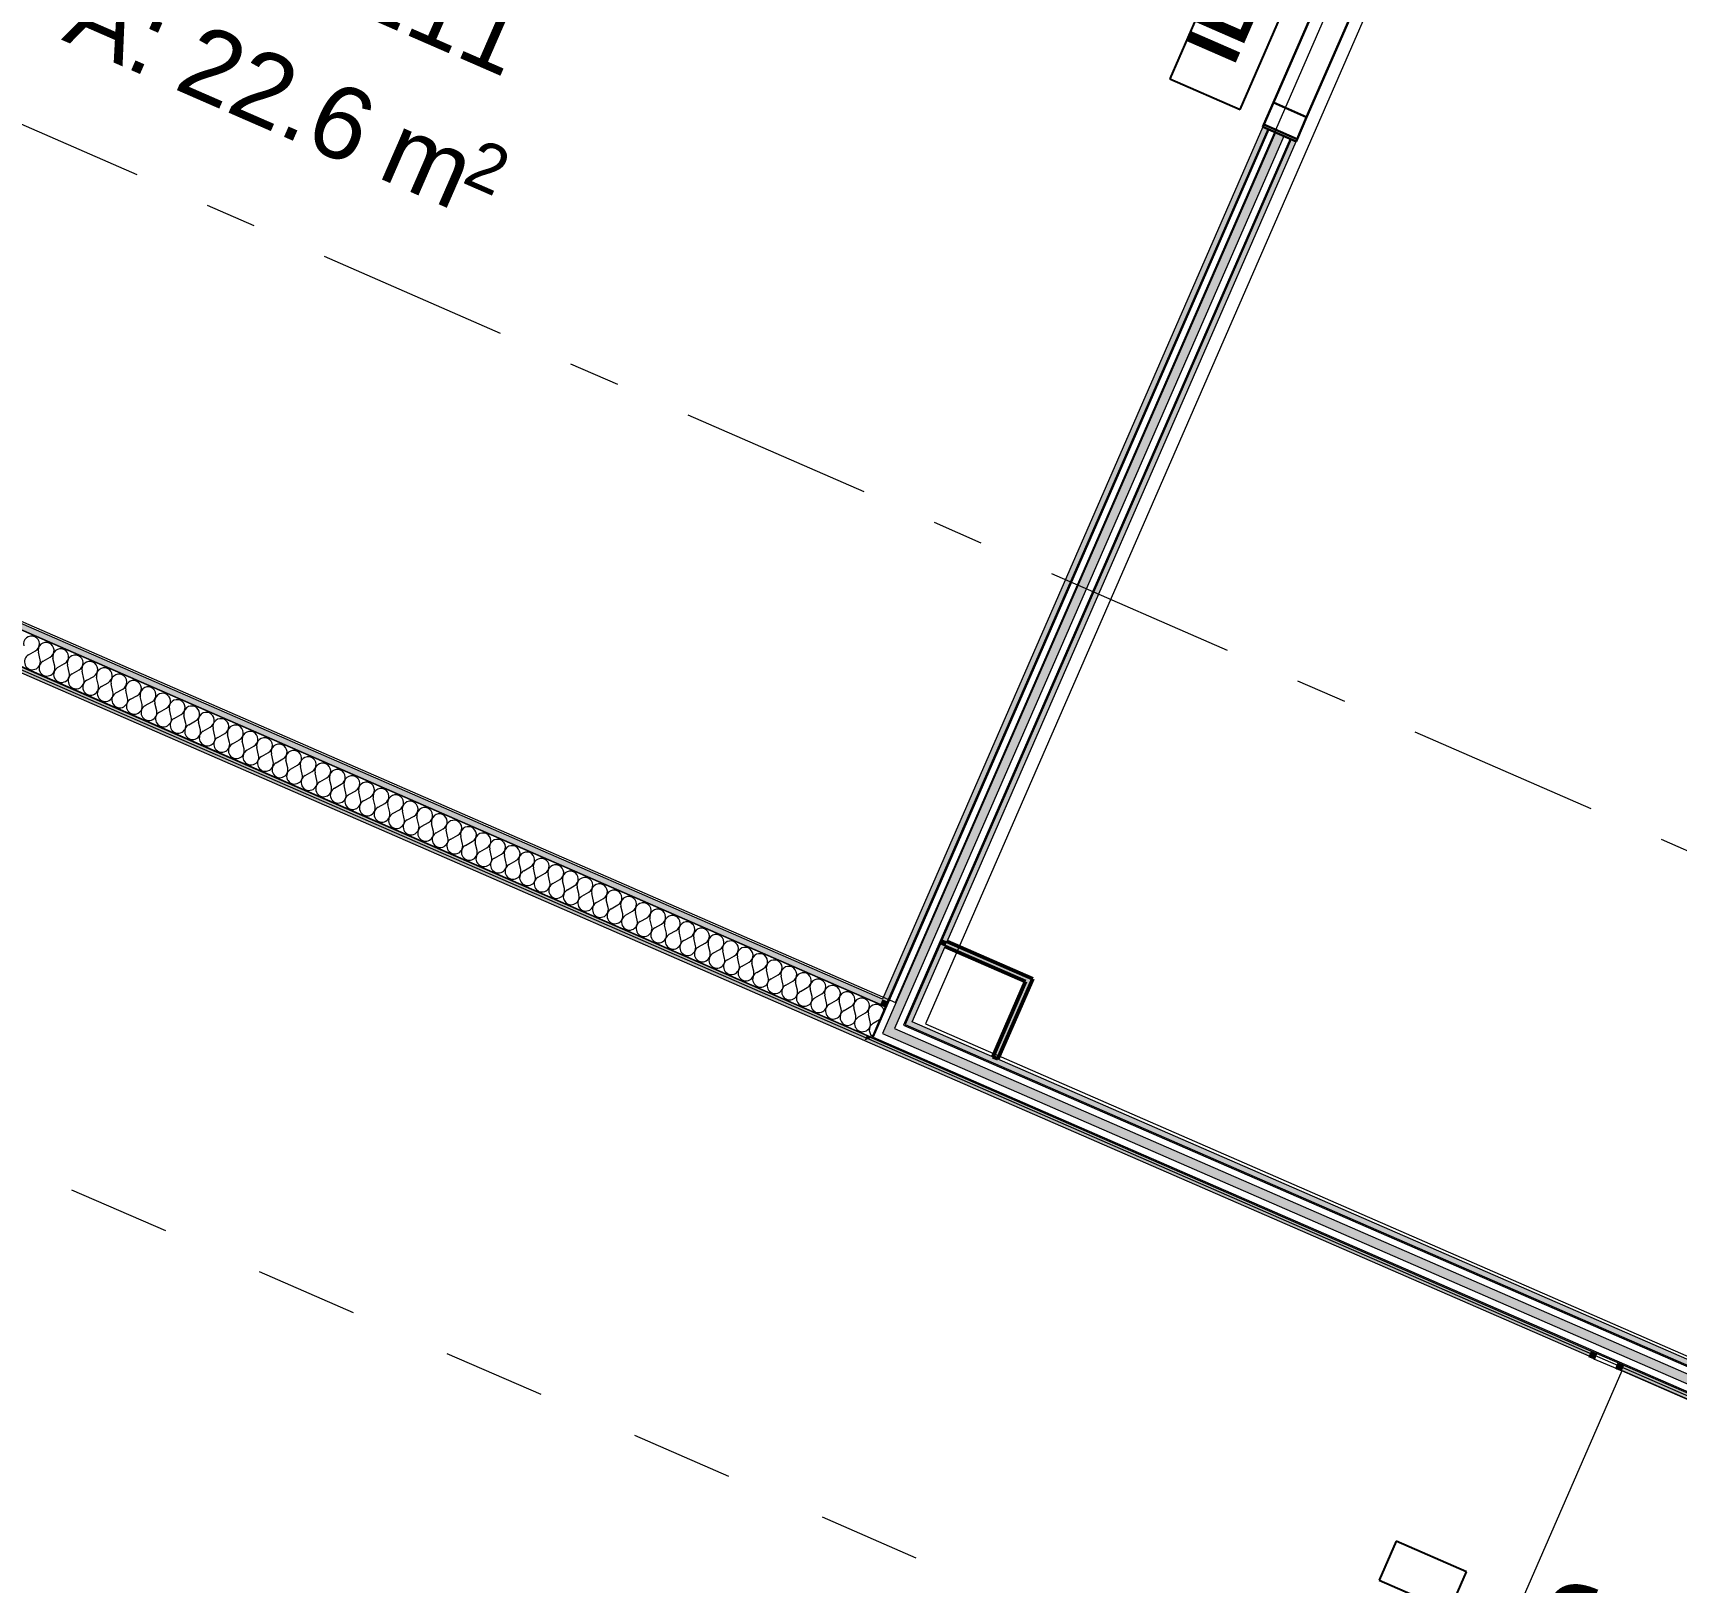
# Model space of a CAD drawing. Header units: millimetres. Extents: x -37281 to 954596, y -59787 to 956680.
# Drawn here: x 857152 to 861683, y -14938 to -10666 of the extents above; entities that cross this region are included whole.
import ezdxf
from ezdxf.enums import TextEntityAlignment as Align

# ---------------------------------------------------------------- set-up
doc = ezdxf.new("R2010")
doc.units = ezdxf.units.MM
doc.header["$MEASUREMENT"] = 0
doc.linetypes.add('Dashed', pattern=[564.444447, 282.222223, -282.222223])
doc.linetypes.add('Double Dashed', pattern=[1093.611073, 529.166651, -211.666656, 141.111112, -211.666656])
for name, color, linetype in [('A-25-M_Wall_Int', 7, 'Continuous'), ('A-95-MC_Marker_Section_P2.Marker', 7, 'Continuous'), ('New_A-05-M_Gross_Int_Circulation', 7, 'Continuous'), ('New_A-15-MG_Structural_Grid_Phase_2', 7, 'Continuous'), ('New_A-25-M_Wall_Int', 7, 'Continuous'), ('New_A-35-M_FFE-Zone', 7, 'Continuous'), ('New_ArchiCAD Door Markers', 7, 'Continuous'), ('New_ArchiCAD Doors', 7, 'Continuous')]:
    doc.layers.add(name, color=color, linetype=linetype)
for name, color, linetype, lineweight, true_color in [('A-25-M_Wall_Int_Pen_No__107', 7, 'Continuous', 15, 0xa6a6a6), ('A-25-M_Wall_Int_Pen_No__27', 7, 'Continuous', 50, 0x2a2a2a), ('New_A-05-M_Gross_Int_Circulation_Pen_No__74', 7, 'Continuous', 20, 0x606060), ('New_A-15-MG_Structural_Grid_Phase_2_Pen_No__222', 7, 'Continuous', 13, 0x65af33), ('New_A-25-M_Wall_Int_Pen_No__107', 7, 'Continuous', 15, 0xa6a6a6), ('New_A-35-M_FFE-Zone_Pen_No__74', 7, 'Continuous', 20, 0x606060), ('New_ArchiCAD Doors_Pen_No__43', 7, 'Continuous', 30, 0x444444), ('New_ArchiCAD Doors_Pen_No__63', 7, 'Continuous', 20, 0x606060)]:
    doc.layers.add(name, color=color, linetype=linetype, lineweight=lineweight, true_color=true_color)
for name, color, linetype, lineweight in [('A-95-MC_Marker_Section_P2.Marker_Pen_No__1', 7, 'Continuous', 13), ('New_A-25-M_Wall_Int_Pen_No__1', 7, 'Continuous', 13), ('New_ArchiCAD Door Markers_Pen_No__1', 7, 'Continuous', 13), ('New_ArchiCAD Door Markers_Pen_No__5', 7, 'Continuous', 25), ('New_ArchiCAD Doors_Pen_No__1', 7, 'Continuous', 13), ('New_ArchiCAD Zone Stamps_Pen_No__9', 7, 'Continuous', 13)]:
    doc.layers.add(name, color=color, linetype=linetype, lineweight=lineweight)
doc.styles.add('GENERATED_STYLE_1', font='')
doc.styles.add('GENERATED_STYLE_2', font='')
doc.styles.add('GENERATED_STYLE_3', font='')
doc.styles.add('GENERATED_STYLE_4', font='')
doc.styles.get('GENERATED_STYLE_1').set_extended_font_data('Swis721 BT', bold=True)
doc.styles.get('GENERATED_STYLE_2').set_extended_font_data('Arial', bold=True)
doc.styles.get('GENERATED_STYLE_3').set_extended_font_data('Arial')
doc.styles.get('GENERATED_STYLE_4').set_extended_font_data('Swis721 BT')

# ---------------------------------------------------------------- blocks, each defined once
blk = doc.blocks.new('College Office_INB 2104_64_2', base_point=(855352.9, -14809.4))
at = {"layer": 'New_A-35-M_FFE-Zone_Pen_No__74', "linetype": 'Continuous'}
blk.add_line((862763.8, -14882.1), (853922, -11029.8), dxfattribs=at)
at = {"layer": 'New_ArchiCAD Zone Stamps_Pen_No__9'}
for tag, height, style, p in [('ROOM_NAME', 250, 'GENERATED_STYLE_2', (854755.6, -13352.5)), ('zoneNameLine2', 250, 'GENERATED_STYLE_2', (854567.2, -13784.7)), ('ROOM_NUMBER', 200, 'GENERATED_STYLE_3', (854378.8, -14205.4)), ('measuredAreaCode', 200, 'GENERATED_STYLE_3', (854221.8, -14565.5)), ('DUMMY_649', 200, 'GENERATED_STYLE_3', (854529.2, -14699.5)), ('DUMMY_650', 200, 'GENERATED_STYLE_3', (855018.5, -14912.9)), ('DUMMY_651', 133.3, 'GENERATED_STYLE_3', (855297.8, -15019.5))]:
    blk.add_attdef(tag, text='', height=height, rotation=336.4404, dxfattribs=dict(at, style=style)).set_placement(p, align=Align.TOP_LEFT)
blk = doc.blocks.new('Head of College_INB 2111_66_2', base_point=(858571, -10802.1))
at = {"layer": 'New_A-35-M_FFE-Zone_Pen_No__74', "linetype": 'Continuous'}
for p, q in [((859530.5, -13339.8), (861312.1, -9254.1)), ((853985.3, -10921.8), (859530.5, -13339.8))]:
    blk.add_line(p, q, dxfattribs=at)
at = {"layer": 'New_ArchiCAD Zone Stamps_Pen_No__9'}
for tag, height, style, p in [('ROOM_NAME', 250, 'GENERATED_STYLE_2', (857842.9, -9288.2)), ('zoneNameLine2', 250, 'GENERATED_STYLE_2', (857654.5, -9720.3)), ('ROOM_NUMBER', 200, 'GENERATED_STYLE_3', (857466, -10141)), ('measuredAreaCode', 200, 'GENERATED_STYLE_3', (857309, -10501.1)), ('DUMMY_649', 200, 'GENERATED_STYLE_3', (857616.4, -10635.2)), ('DUMMY_650', 200, 'GENERATED_STYLE_3', (858105.8, -10848.5)), ('DUMMY_651', 133.3, 'GENERATED_STYLE_3', (858385, -10955.1))]:
    blk.add_attdef(tag, text='', height=height, rotation=336.4404, dxfattribs=dict(at, style=style)).set_placement(p, align=Align.TOP_LEFT)
blk = doc.blocks.new('PA_Waiting_INB 2110_67_2', base_point=(862791.7, -9767.7))
at = {"layer": 'New_A-05-M_Gross_Int_Circulation_Pen_No__74', "linetype": 'Continuous'}
for p, q in [((863212, -5147.1), (859613.7, -13399)), ((859613.7, -13399), (862553.5, -14680.9))]:
    blk.add_line(p, q, dxfattribs=at)
at = {"layer": 'New_ArchiCAD Zone Stamps_Pen_No__9'}
for tag, height, style, p in [('ROOM_NAME', 250, 'GENERATED_STYLE_2', (862439.2, -8417.5)), ('zoneNameLine2', 250, 'GENERATED_STYLE_2', (862250.8, -8849.7)), ('ROOM_NUMBER', 200, 'GENERATED_STYLE_3', (862062.4, -9270.4)), ('measuredAreaCode', 200, 'GENERATED_STYLE_3', (861905.4, -9630.5)), ('DUMMY_649', 200, 'GENERATED_STYLE_3', (862212.8, -9764.5)), ('DUMMY_650', 200, 'GENERATED_STYLE_3', (862702.1, -9977.9)), ('DUMMY_651', 133.3, 'GENERATED_STYLE_3', (862981.4, -10084.5))]:
    blk.add_attdef(tag, text='', height=height, rotation=336.4404, dxfattribs=dict(at, style=style)).set_placement(p, align=Align.TOP_LEFT)
blk = doc.blocks.new('College Storage__99_2', base_point=(861655.7, -16447))
at = {"layer": 'New_A-35-M_FFE-Zone_Pen_No__74', "linetype": 'Continuous'}
for p, q in [((861533.7, -14355.6), (860168.1, -17487.2)), ((862714.3, -14870.4), (861533.7, -14355.6)), ((861347.8, -18004.1), (862714.3, -14870.4)), ((860168.1, -17487.2), (861347.8, -18004.1))]:
    blk.add_line(p, q, dxfattribs=at)
at = {"layer": 'New_ArchiCAD Zone Stamps_Pen_No__9'}
for tag, height, style, p in [('zoneNameLine2', 250, 'GENERATED_STYLE_2', (860692.9, -17508)), ('ROOM_NAME', 250, 'GENERATED_STYLE_2', (860260.8, -17319.6)), ('measuredAreaCode', 200, 'GENERATED_STYLE_3', (861125.1, -17685)), ('DUMMY_650', 200, 'GENERATED_STYLE_3', (861411.5, -17028.1)), ('DUMMY_651', 133.3, 'GENERATED_STYLE_3', (861533.3, -16733.6)), ('DUMMY_649', 200, 'GENERATED_STYLE_3', (861259.1, -17377.6))]:
    blk.add_attdef(tag, text='', height=height, rotation=66.4404, dxfattribs=dict(at, style=style)).set_placement(p, align=Align.TOP_LEFT)
blk = doc.blocks.new('*X997', base_point=(864302.5, 0))
at = {"layer": 'New_A-25-M_Wall_Int_Pen_No__107', "linetype": 'Continuous'}
for p, q in [((859491.4, -13350.1), (859487.6, -13347.7)), ((859495.5, -13354.5), (859491.4, -13350.1)), ((859498.2, -13359.9), (859495.5, -13354.5)), ((859498.3, -13360.5), (859498.2, -13359.9)), ((859459.1, -13413), (859458.2, -13417.1)), ((859469.2, -13396.9), (859463.7, -13402.5)), ((859469.2, -13396.9), (859486.9, -13386.9)), ((859458.2, -13417.1), (859462.1, -13428.4)), ((859462.1, -13428.4), (859467, -13432.4))]:
    blk.add_line(p, q, dxfattribs=at)
blk = doc.blocks.new('*X998', base_point=(864302.5, 0))
at = {"layer": 'New_A-25-M_Wall_Int_Pen_No__107', "linetype": 'Continuous'}
blk.add_hatch(color=256, dxfattribs=at).paths.add_polyline_path([(859495.4, -13424.9), (859528.3, -13411.9), (860601.5, -10950.7), (860578.6, -10940.7)])
blk = doc.blocks.new('Door with Sidelight on Side 2 19_2')
at = {"layer": 'New_ArchiCAD Doors_Pen_No__1', "linetype": 'Continuous'}
for p, q in [((-755, -15), (-755, 0)), ((755, -15), (755, 0)), ((-755, -18), (-755, -15)), ((-755, -38), (-755, -18)), ((-755, -63), (-755, -38)), ((755, -18), (755, -15)), ((755, -38), (755, -18)), ((755, -63), (755, -38)), ((-755, -82), (-755, -63)), ((-755, -85), (-755, -82)), ((-755, -100), (-755, -85)), ((755, -82), (755, -63)), ((755, -85), (755, -82)), ((755, -100), (755, -85))]:
    blk.add_line(p, q, dxfattribs=at)
at = {"layer": 'New_ArchiCAD Doors_Pen_No__43', "linetype": 'Continuous'}
for p, q in [((-748, 0), (-755, 0)), ((-755, 0), (-755, -100)), ((-682, 0), (-748, 0)), ((-748, 0), (-748, -100)), ((-254, 0), (-682, 0)), ((-682, 0), (-682, -100)), ((-682, -100), (-682, 0)), ((-254, -100), (-254, 0)), ((-188, 0), (-254, 0)), ((-254, 0), (-254, -100)), ((-188, -100), (-188, 0)), ((748, 0), (682, 0)), ((682, 0), (682, -100)), ((748, 0), (755, 0)), ((748, -100), (748, 0)), ((755, 0), (755, -100)), ((-748, -100), (-755, -100)), ((-748, -100), (-682, -100)), ((-682, -100), (-254, -100)), ((-254, -100), (-188, -100)), ((682, -100), (748, -100)), ((748, -100), (755, -100))]:
    blk.add_line(p, q, dxfattribs=at)
at = {"layer": 'New_ArchiCAD Doors_Pen_No__63', "linetype": 'Continuous'}
blk.add_line((682, 0), (682, 870), dxfattribs=at)
blk.add_arc((682, 0), 870, 90, 180, dxfattribs=at)
blk = doc.blocks.new('Door Stamp 17_30')
at = {"layer": 'New_ArchiCAD Door Markers_Pen_No__5', "linetype": 'Continuous'}
for p, q in [((735.8, -176.5), (-241.3, -176.5)), ((-241.3, -176.5), (-241.3, -388.3)), ((735.8, -176.5), (-241.3, -176.5)), ((735.8, -388.3), (735.8, -176.5)), ((-241.3, -388.3), (735.8, -388.3))]:
    blk.add_line(p, q, dxfattribs=at)
at = {"layer": 'New_ArchiCAD Door Markers_Pen_No__1', "style": 'GENERATED_STYLE_1'}
blk.add_attdef('AC_WIDO_ID', text='', height=150, rotation=180, dxfattribs=at).set_placement((677, -131.7), align=Align.BOTTOM_LEFT)
blk = doc.blocks.new('Wall_308_2', base_point=(863245.8, -4979.2))
at = {"layer": 'A-25-M_Wall_Int_Pen_No__107', "linetype": 'Continuous'}
blk.add_hatch(color=256, dxfattribs=at).paths.add_polyline_path([(859667.4, -13185.4), (859673.4, -13171.7), (859659.7, -13165.7), (859653.7, -13179.4)])
at = {"layer": 'New_A-25-M_Wall_Int_Pen_No__107', "linetype": 'Continuous'}
for points in [[(860543.7, -10925.6), (859494.9, -13330.8), (859508.7, -13336.8), (860557.5, -10931.6)], [(859659.7, -13165.7), (859673.4, -13171.7), (860635.4, -10965.5), (860621.7, -10959.5)], [(859653.7, -13179.4), (859557.3, -13400.5), (859577, -13392.8), (859667.4, -13185.4)], [(859502.7, -13350.6), (859508.7, -13336.8), (859494.9, -13330.8), (859488.9, -13344.6)], [(859445.4, -13444.5), (859465.1, -13436.8), (859451.4, -13430.8)]]:
    blk.add_hatch(color=256, dxfattribs=at).paths.add_polyline_path(points)
at = {"layer": 'New_A-25-M_Wall_Int_Pen_No__107', "linetype": 'Continuous', "lineweight": 0, "true_color": 0x535353}
for points in [[(859502.7, -13350.6), (859505.4, -13351.8), (860560.2, -10932.7), (860557.5, -10931.6)], [(859553.3, -13402.1), (859557.3, -13400.5), (860621.7, -10959.5), (860618.9, -10958.3)], [(859502.3, -13351.5), (859465.1, -13436.8), (859469.1, -13435.2), (859505, -13352.7)], [(859502.3, -13351.5), (859502.7, -13350.6), (859488.9, -13344.6), (859488.5, -13345.5)], [(859505, -13352.7), (859505.4, -13351.8), (859502.7, -13350.6), (859502.3, -13351.5)], [(859465.1, -13436.8), (859465.1, -13436.8), (859465.5, -13435.8), (859451.8, -13429.8), (859451.4, -13430.8)]]:
    blk.add_hatch(color=251, dxfattribs=at).paths.add_polyline_path(points)
at = {"layer": 'New_A-25-M_Wall_Int_Pen_No__1', "linetype": 'Continuous'}
for p, q in [((860560.2, -10932.7), (859469.1, -13435.2)), ((860578.6, -10940.7), (859495.4, -13424.9)), ((860557.5, -10931.6), (859502.7, -13350.6)), ((860601.5, -10950.7), (859528.3, -13411.9)), ((860618.9, -10958.3), (859553.3, -13402.1)), ((860621.7, -10959.5), (859659.7, -13165.7)), ((860557.5, -10931.6), (860543.7, -10925.6)), ((860560.2, -10932.7), (860557.5, -10931.6)), ((860578.6, -10940.7), (860560.2, -10932.7)), ((860601.5, -10950.7), (860578.6, -10940.7)), ((860618.9, -10958.3), (860601.5, -10950.7)), ((860621.7, -10959.5), (860618.9, -10958.3)), ((860635.4, -10965.5), (860621.7, -10959.5)), ((859653.7, -13179.4), (859557.3, -13400.5)), ((859659.7, -13165.7), (859653.7, -13179.4)), ((859502.3, -13351.5), (859465.1, -13436.8)), ((859488.5, -13345.5), (859502.3, -13351.5)), ((859502.7, -13350.6), (859488.9, -13344.6)), ((859451.4, -13430.8), (859465.1, -13436.8)), ((859451.8, -13429.8), (859465.5, -13435.8))]:
    blk.add_line(p, q, dxfattribs=at)
at = {"layer": 'New_A-25-M_Wall_Int_Pen_No__1', "linetype": 'Continuous', "flags": 128}
for points in [[(860543.7, -10925.6), (859494.9, -13330.8)], [(859673.4, -13171.7), (860635.4, -10965.5)], [(859577, -13392.8), (859667.4, -13185.4)]]:
    blk.add_lwpolyline(points, dxfattribs=at)
at = {"layer": 'New_A-25-M_Wall_Int', "color": 250, "lineweight": 50, "true_color": 0x2a2a2a}
for name in ['*X998', '*X997']:
    blk.add_blockref(name, (864302.5, 0), dxfattribs=at)
at = {"layer": 'New_ArchiCAD Door Markers'}
ref = blk.add_blockref('Door Stamp 17_30', (860937.2, -10273.5), dxfattribs=dict(at, rotation=246.440411583998))
ref.add_attrib('AC_WIDO_ID', 'ID02.015', dxfattribs={"layer": 'New_ArchiCAD Door Markers_Pen_No__1', "color": 7, "height": 150, "rotation": 66.4404, "style": 'GENERATED_STYLE_1'}).set_placement((860504.8, -10778.9), align=Align.BOTTOM_LEFT)
at = {"layer": 'New_ArchiCAD Doors', "color": 251, "linetype": 'Continuous', "lineweight": 20, "true_color": 0x606060, "zscale": 1000, "rotation": 66.44041158399807}
blk.add_blockref('Door with Sidelight on Side 2 19_2', (860845.5, -10233.5), dxfattribs=at)
blk = doc.blocks.new('Simple Door Opening_13')
at = {"layer": 'New_ArchiCAD Doors_Pen_No__1', "linetype": 'Continuous'}
for p, q in [((-1708.2, 0), (-1708.2, -15)), ((1708.2, 0), (1708.2, -15)), ((-1708.2, -15), (-1708.2, -18)), ((-1708.2, -18), (-1708.2, -82)), ((1708.2, -15), (1708.2, -18)), ((1708.2, -18), (1708.2, -82)), ((-1708.2, -82), (-1708.2, -85)), ((-1708.2, -85), (-1708.2, -100)), ((1708.2, -82), (1708.2, -85)), ((1708.2, -85), (1708.2, -100))]:
    blk.add_line(p, q, dxfattribs=at)
blk = doc.blocks.new('Door Stamp 17_31')
at = {"layer": 'New_ArchiCAD Door Markers_Pen_No__5', "linetype": 'Continuous'}
for p, q in [((1029.6, 282.7), (912, 282.7)), ((912, 282.7), (912, 70.9)), ((1029.6, 70.9), (1029.6, 282.7)), ((912, 70.9), (1029.6, 70.9)), ((912, 70.9), (1029.6, 70.9))]:
    blk.add_line(p, q, dxfattribs=at)
blk = doc.blocks.new('Wall_309_2', base_point=(860167.3, -17489.1))
at = {"layer": 'New_A-25-M_Wall_Int_Pen_No__107', "linetype": 'Continuous'}
for points in [[(861442.6, -14314.3), (861442, -14315.6), (861455.8, -14321.6), (861456.3, -14320.3)], [(861520.5, -14348.2), (861519.9, -14349.6), (861533.7, -14355.6), (861534.3, -14354.2)], [(860076.5, -17447.2), (860035.7, -17540.8), (860055.4, -17533), (860090.2, -17453.2)], [(860154.4, -17481.2), (860147.5, -17496.9), (860167.3, -17489.1), (860168.1, -17487.2)]]:
    blk.add_hatch(color=256, dxfattribs=at).paths.add_polyline_path(points)
at = {"layer": 'New_A-25-M_Wall_Int_Pen_No__107', "linetype": 'Continuous', "lineweight": 0, "true_color": 0x535353}
for points in [[(861456.3, -14320.3), (861455.8, -14321.6), (861458.5, -14322.8), (861459.1, -14321.5)], [(861517.8, -14347), (861517.2, -14348.4), (861519.9, -14349.6), (861520.5, -14348.2)], [(860090.2, -17453.2), (860055.4, -17533), (860059.3, -17531.5), (860093, -17454.4)], [(860151.6, -17480), (860143.6, -17498.4), (860147.5, -17496.9), (860154.4, -17481.2)]]:
    blk.add_hatch(color=251, dxfattribs=at).paths.add_polyline_path(points)
at = {"layer": 'New_A-25-M_Wall_Int_Pen_No__1', "linetype": 'Continuous'}
for p, q in [((861456.3, -14320.3), (861455.8, -14321.6)), ((861459.1, -14321.5), (861458.5, -14322.8)), ((861517.8, -14347), (861517.2, -14348.4)), ((861520.5, -14348.2), (861519.9, -14349.6)), ((860090.2, -17453.2), (860055.4, -17533)), ((860093, -17454.4), (860059.3, -17531.5)), ((860151.6, -17480), (860143.6, -17498.4)), ((860154.4, -17481.2), (860147.5, -17496.9))]:
    blk.add_line(p, q, dxfattribs=at)
at = {"layer": 'New_A-25-M_Wall_Int_Pen_No__1', "linetype": 'Continuous', "flags": 128}
for points in [[(861442.6, -14314.3), (861442, -14315.6)], [(861533.7, -14355.6), (861534.3, -14354.2)], [(860076.5, -17447.2), (860035.7, -17540.8)], [(860167.3, -17489.1), (860168.1, -17487.2)]]:
    blk.add_lwpolyline(points, dxfattribs=at)
at = {"layer": 'New_ArchiCAD Door Markers', "rotation": 66.44041158399835}
blk.add_blockref('Door Stamp 17_31', (860759.2, -15881.4), dxfattribs=at)
at = {"layer": 'New_ArchiCAD Doors', "color": 251, "linetype": 'Continuous', "lineweight": 20, "true_color": 0x606060, "xscale": -1, "zscale": 1000, "rotation": 66.44041044357675}
blk.add_blockref('Simple Door Opening_13', (860759.2, -15881.4), dxfattribs=at)
blk = doc.blocks.new('*X1008', base_point=(864302.5, 0))
at = {"layer": 'New_A-25-M_Wall_Int_Pen_No__107', "linetype": 'Continuous'}
for p, q in [((857140.1, -12381.2), (857159.1, -12370.4)), ((857172.2, -12395.2), (857167.2, -12373.9)), ((857180.3, -12398.7), (857199.3, -12387.9)), ((857212.4, -12412.7), (857207.3, -12391.4)), ((857220.4, -12416.2), (857239.5, -12405.4)), ((857252.5, -12430.3), (857247.5, -12408.9)), ((857260.6, -12433.8), (857279.6, -12422.9)), ((857292.7, -12447.8), (857287.7, -12426.5)), ((857300.7, -12451.3), (857319.8, -12440.5)), ((857332.9, -12465.3), (857327.8, -12444)), ((857340.9, -12468.8), (857359.9, -12458)), ((857373, -12482.8), (857368, -12461.5)), ((857381, -12486.3), (857400.1, -12475.5)), ((857413.2, -12500.3), (857408.1, -12479)), ((857421.2, -12503.8), (857440.3, -12493)), ((857453.3, -12517.8), (857448.3, -12496.5)), ((857461.4, -12521.3), (857480.4, -12510.5)), ((857493.5, -12535.3), (857488.4, -12514)), ((857501.5, -12538.8), (857520.6, -12528)), ((857533.6, -12552.8), (857528.6, -12531.5)), ((857541.7, -12556.3), (857560.7, -12545.5)), ((857573.8, -12570.3), (857568.8, -12549)), ((857581.8, -12573.8), (857600.9, -12563)), ((857614, -12587.9), (857608.9, -12566.5)), ((857622, -12591.4), (857641, -12580.5)), ((857654.1, -12605.4), (857649.1, -12584)), ((857662.1, -12608.9), (857681.2, -12598.1)), ((857694.3, -12622.9), (857689.2, -12601.6)), ((857702.3, -12626.4), (857721.4, -12615.6)), ((857734.4, -12640.4), (857729.4, -12619.1)), ((857742.5, -12643.9), (857761.5, -12633.1)), ((857774.6, -12657.9), (857769.5, -12636.6)), ((857782.6, -12661.4), (857801.7, -12650.6)), ((857814.7, -12675.4), (857809.7, -12654.1)), ((857822.8, -12678.9), (857841.8, -12668.1)), ((857854.9, -12692.9), (857849.9, -12671.6)), ((857862.9, -12696.4), (857882, -12685.6)), ((857895.1, -12710.4), (857890, -12689.1)), ((857903.1, -12713.9), (857922.1, -12703.1)), ((857935.2, -12727.9), (857930.2, -12706.6)), ((857943.3, -12731.4), (857962.3, -12720.6)), ((857975.4, -12745.5), (857970.3, -12724.1)), ((857983.4, -12749), (858002.5, -12738.1)), ((858015.5, -12763), (858010.5, -12741.6)), ((858023.6, -12766.5), (858042.6, -12755.7)), ((858055.7, -12780.5), (858050.7, -12759.2)), ((858063.7, -12784), (858082.8, -12773.2)), ((858095.9, -12798), (858090.8, -12776.7)), ((858103.9, -12801.5), (858122.9, -12790.7)), ((858136, -12815.5), (858131, -12794.2)), ((858144, -12819), (858163.1, -12808.2)), ((858176.2, -12833), (858171.1, -12811.7)), ((858184.2, -12836.5), (858203.3, -12825.7)), ((858216.3, -12850.5), (858211.3, -12829.2)), ((858224.4, -12854), (858243.4, -12843.2)), ((858256.5, -12868), (858251.4, -12846.7)), ((858264.5, -12871.5), (858283.6, -12860.7)), ((858296.6, -12885.5), (858291.6, -12864.2)), ((858304.7, -12889), (858323.7, -12878.2)), ((858336.8, -12903), (858331.8, -12881.7)), ((858344.8, -12906.6), (858363.9, -12895.7)), ((858377, -12920.6), (858371.9, -12899.2)), ((858385, -12924.1), (858404, -12913.3)), ((858417.1, -12938.1), (858412.1, -12916.8)), ((858425.1, -12941.6), (858444.2, -12930.8)), ((858457.3, -12955.6), (858452.2, -12934.3)), ((858465.3, -12959.1), (858484.4, -12948.3)), ((858497.4, -12973.1), (858492.4, -12951.8)), ((858505.5, -12976.6), (858524.5, -12965.8)), ((858537.6, -12990.6), (858532.5, -12969.3)), ((858545.6, -12994.1), (858564.7, -12983.3)), ((858577.7, -13008.1), (858572.7, -12986.8)), ((858585.8, -13011.6), (858604.8, -13000.8)), ((858617.9, -13025.6), (858612.9, -13004.3)), ((858625.9, -13029.1), (858645, -13018.3)), ((858658.1, -13043.1), (858653, -13021.8)), ((858666.1, -13046.6), (858685.1, -13035.8)), ((858698.2, -13060.6), (858693.2, -13039.3)), ((858706.2, -13064.1), (858725.3, -13053.3)), ((858738.4, -13078.2), (858733.3, -13056.8)), ((858746.4, -13081.7), (858765.5, -13070.8)), ((858778.5, -13095.7), (858773.5, -13074.4)), ((858786.6, -13099.2), (858805.6, -13088.4)), ((858818.7, -13113.2), (858813.6, -13091.9)), ((858826.7, -13116.7), (858845.8, -13105.9)), ((858858.8, -13130.7), (858853.8, -13109.4)), ((858866.9, -13134.2), (858885.9, -13123.4)), ((858899, -13148.2), (858894, -13126.9)), ((858907, -13151.7), (858926.1, -13140.9)), ((858939.2, -13165.7), (858934.1, -13144.4)), ((858947.2, -13169.2), (858966.2, -13158.4)), ((858979.3, -13183.2), (858974.3, -13161.9)), ((858987.4, -13186.7), (859006.4, -13175.9)), ((859019.5, -13200.7), (859014.4, -13179.4)), ((859027.5, -13204.2), (859046.6, -13193.4)), ((859059.6, -13218.2), (859054.6, -13196.9)), ((859067.7, -13221.7), (859086.7, -13210.9)), ((859099.8, -13235.8), (859094.8, -13214.4)), ((859107.8, -13239.3), (859126.9, -13228.4)), ((859140, -13253.3), (859134.9, -13231.9)), ((859148, -13256.8), (859167, -13246)), ((859180.1, -13270.8), (859175.1, -13249.5)), ((859188.1, -13274.3), (859207.2, -13263.5)), ((859220.3, -13288.3), (859215.2, -13267)), ((859228.3, -13291.8), (859247.4, -13281)), ((859260.4, -13305.8), (859255.4, -13284.5)), ((859268.5, -13309.3), (859287.5, -13298.5)), ((859300.6, -13323.3), (859295.5, -13302)), ((859308.6, -13326.8), (859327.7, -13316)), ((859340.7, -13340.8), (859335.7, -13319.5)), ((859348.8, -13344.3), (859367.8, -13333.5)), ((859380.9, -13358.3), (859375.9, -13337)), ((859388.9, -13361.8), (859408, -13351)), ((859421.1, -13375.8), (859416, -13354.5)), ((859429.1, -13379.3), (859448.1, -13368.5)), ((859461.2, -13393.3), (859456.2, -13372))]:
    blk.add_line(p, q, dxfattribs=at)
for centre, start, end in [((857148.3, -12351.4), 66.4404, 193.3103), ((857148.3, -12351.4), 299.5705, 66.4404), ((857188.5, -12368.9), 66.4404, 193.3103), ((857188.5, -12368.9), 299.5705, 66.4404), ((857228.7, -12386.4), 66.4404, 193.3103), ((857228.7, -12386.4), 299.5705, 66.4404), ((857150.9, -12400.3), 119.5705, 13.3103), ((857191.1, -12417.8), 119.5705, 13.3103), ((857268.8, -12403.9), 66.4404, 193.3103), ((857268.8, -12403.9), 299.5705, 66.4404), ((857309, -12421.4), 66.4404, 193.3103), ((857309, -12421.4), 299.5705, 66.4404), ((857231.2, -12435.3), 119.5705, 13.3103), ((857271.4, -12452.8), 119.5705, 13.3103), ((857311.5, -12470.3), 119.5705, 13.3103), ((857349.1, -12438.9), 66.4404, 193.3103), ((857349.1, -12438.9), 299.5705, 66.4404), ((857389.3, -12456.4), 66.4404, 193.3103), ((857389.3, -12456.4), 299.5705, 66.4404), ((857429.4, -12473.9), 66.4404, 193.3103), ((857429.4, -12473.9), 299.5705, 66.4404), ((857351.7, -12487.8), 119.5705, 13.3103), ((857391.9, -12505.3), 119.5705, 13.3103), ((857432, -12522.9), 119.5705, 13.3103), ((857469.6, -12491.5), 66.4404, 193.3103), ((857469.6, -12491.5), 299.5705, 66.4404), ((857509.8, -12509), 66.4404, 193.3103), ((857509.8, -12509), 299.5705, 66.4404), ((857549.9, -12526.5), 66.4404, 193.3103), ((857549.9, -12526.5), 299.5705, 66.4404), ((857472.2, -12540.4), 119.5705, 13.3103), ((857512.3, -12557.9), 119.5705, 13.3103), ((857590.1, -12544), 66.4404, 193.3103), ((857590.1, -12544), 299.5705, 66.4404), ((857630.2, -12561.5), 66.4404, 193.3103), ((857630.2, -12561.5), 299.5705, 66.4404), ((857552.5, -12575.4), 119.5705, 13.3103), ((857592.6, -12592.9), 119.5705, 13.3103), ((857632.8, -12610.4), 119.5705, 13.3103), ((857670.4, -12579), 66.4404, 193.3103), ((857670.4, -12579), 299.5705, 66.4404), ((857710.5, -12596.5), 66.4404, 193.3103), ((857710.5, -12596.5), 299.5705, 66.4404), ((857750.7, -12614), 66.4404, 193.3103), ((857750.7, -12614), 299.5705, 66.4404), ((857673, -12627.9), 119.5705, 13.3103), ((857713.1, -12645.4), 119.5705, 13.3103), ((857790.9, -12631.5), 66.4404, 193.3103), ((857790.9, -12631.5), 299.5705, 66.4404), ((857831, -12649), 66.4404, 193.3103), ((857831, -12649), 299.5705, 66.4404), ((857753.3, -12662.9), 119.5705, 13.3103), ((857793.4, -12680.5), 119.5705, 13.3103), ((857833.6, -12698), 119.5705, 13.3103), ((857871.2, -12666.6), 66.4404, 193.3103), ((857871.2, -12666.6), 299.5705, 66.4404), ((857911.3, -12684.1), 66.4404, 193.3103), ((857911.3, -12684.1), 299.5705, 66.4404), ((857951.5, -12701.6), 66.4404, 193.3103), ((857951.5, -12701.6), 299.5705, 66.4404), ((857873.7, -12715.5), 119.5705, 13.3103), ((857913.9, -12733), 119.5705, 13.3103), ((857954.1, -12750.5), 119.5705, 13.3103), ((857991.7, -12719.1), 66.4404, 193.3103), ((857991.7, -12719.1), 299.5705, 66.4404), ((858031.8, -12736.6), 66.4404, 193.3103), ((858031.8, -12736.6), 299.5705, 66.4404), ((858072, -12754.1), 66.4404, 193.3103), ((857994.2, -12768), 119.5705, 13.3103), ((858034.4, -12785.5), 119.5705, 13.3103), ((858072, -12754.1), 299.5705, 66.4404), ((858112.1, -12771.6), 66.4404, 193.3103), ((858112.1, -12771.6), 299.5705, 66.4404), ((858152.3, -12789.1), 66.4404, 193.3103), ((858152.3, -12789.1), 299.5705, 66.4404), ((858074.5, -12803), 119.5705, 13.3103), ((858114.7, -12820.5), 119.5705, 13.3103), ((858154.9, -12838), 119.5705, 13.3103), ((858192.4, -12806.6), 66.4404, 193.3103), ((858192.4, -12806.6), 299.5705, 66.4404), ((858232.6, -12824.2), 66.4404, 193.3103), ((858232.6, -12824.2), 299.5705, 66.4404), ((858272.8, -12841.7), 66.4404, 193.3103), ((858272.8, -12841.7), 299.5705, 66.4404), ((858195, -12855.6), 119.5705, 13.3103), ((858235.2, -12873.1), 119.5705, 13.3103), ((858312.9, -12859.2), 66.4404, 193.3103), ((858312.9, -12859.2), 299.5705, 66.4404), ((858353.1, -12876.7), 66.4404, 193.3103), ((858353.1, -12876.7), 299.5705, 66.4404), ((858275.3, -12890.6), 119.5705, 13.3103), ((858315.5, -12908.1), 119.5705, 13.3103), ((858355.6, -12925.6), 119.5705, 13.3103), ((858393.2, -12894.2), 66.4404, 193.3103), ((858393.2, -12894.2), 299.5705, 66.4404), ((858433.4, -12911.7), 66.4404, 193.3103), ((858433.4, -12911.7), 299.5705, 66.4404), ((858473.5, -12929.2), 66.4404, 193.3103), ((858473.5, -12929.2), 299.5705, 66.4404), ((858395.8, -12943.1), 119.5705, 13.3103), ((858436, -12960.6), 119.5705, 13.3103), ((858476.1, -12978.1), 119.5705, 13.3103), ((858513.7, -12946.7), 66.4404, 193.3103), ((858513.7, -12946.7), 299.5705, 66.4404), ((858553.9, -12964.2), 66.4404, 193.3103), ((858553.9, -12964.2), 299.5705, 66.4404), ((858516.3, -12995.6), 119.5705, 13.3103), ((858556.4, -13013.2), 119.5705, 13.3103), ((858594, -12981.8), 66.4404, 193.3103), ((858594, -12981.8), 299.5705, 66.4404), ((858634.2, -12999.3), 66.4404, 193.3103), ((858634.2, -12999.3), 299.5705, 66.4404), ((858674.3, -13016.8), 66.4404, 193.3103), ((858674.3, -13016.8), 299.5705, 66.4404), ((858596.6, -13030.7), 119.5705, 13.3103), ((858636.7, -13048.2), 119.5705, 13.3103), ((858676.9, -13065.7), 119.5705, 13.3103), ((858714.5, -13034.3), 66.4404, 193.3103), ((858714.5, -13034.3), 299.5705, 66.4404), ((858754.6, -13051.8), 66.4404, 193.3103), ((858754.6, -13051.8), 299.5705, 66.4404), ((858794.8, -13069.3), 66.4404, 193.3103), ((858794.8, -13069.3), 299.5705, 66.4404), ((858717.1, -13083.2), 119.5705, 13.3103), ((858757.2, -13100.7), 119.5705, 13.3103), ((858835, -13086.8), 66.4404, 193.3103), ((858835, -13086.8), 299.5705, 66.4404), ((858875.1, -13104.3), 66.4404, 193.3103), ((858875.1, -13104.3), 299.5705, 66.4404), ((858797.4, -13118.2), 119.5705, 13.3103), ((858837.5, -13135.7), 119.5705, 13.3103), ((858877.7, -13153.2), 119.5705, 13.3103), ((858915.3, -13121.8), 66.4404, 193.3103), ((858915.3, -13121.8), 299.5705, 66.4404), ((858955.4, -13139.4), 66.4404, 193.3103), ((858955.4, -13139.4), 299.5705, 66.4404), ((858995.6, -13156.9), 66.4404, 193.3103), ((858995.6, -13156.9), 299.5705, 66.4404), ((858917.8, -13170.8), 119.5705, 13.3103), ((858958, -13188.3), 119.5705, 13.3103), ((859035.8, -13174.4), 66.4404, 193.3103), ((859035.8, -13174.4), 299.5705, 66.4404), ((859075.9, -13191.9), 66.4404, 193.3103), ((859075.9, -13191.9), 299.5705, 66.4404), ((858998.2, -13205.8), 119.5705, 13.3103), ((859038.3, -13223.3), 119.5705, 13.3103), ((859078.5, -13240.8), 119.5705, 13.3103), ((859116.1, -13209.4), 66.4404, 193.3103), ((859116.1, -13209.4), 299.5705, 66.4404), ((859156.2, -13226.9), 66.4404, 193.3103), ((859156.2, -13226.9), 299.5705, 66.4404), ((859196.4, -13244.4), 66.4404, 193.3103), ((859196.4, -13244.4), 299.5705, 66.4404), ((859118.6, -13258.3), 119.5705, 13.3103), ((859158.8, -13275.8), 119.5705, 13.3103), ((859199, -13293.3), 119.5705, 13.3103), ((859236.5, -13261.9), 66.4404, 193.3103), ((859236.5, -13261.9), 299.5705, 66.4404), ((859276.7, -13279.4), 66.4404, 193.3103), ((859276.7, -13279.4), 299.5705, 66.4404), ((859316.9, -13296.9), 66.4404, 193.3103), ((859316.9, -13296.9), 299.5705, 66.4404), ((859239.1, -13310.8), 119.5705, 13.3103), ((859279.3, -13328.3), 119.5705, 13.3103), ((859357, -13314.5), 66.4404, 193.3103), ((859357, -13314.5), 299.5705, 66.4404), ((859397.2, -13332), 66.4404, 193.3103), ((859397.2, -13332), 299.5705, 66.4404), ((859319.4, -13345.9), 119.5705, 13.3103), ((859359.6, -13363.4), 119.5705, 13.3103), ((859399.7, -13380.9), 119.5705, 13.3103), ((859437.3, -13349.5), 66.4404, 193.3103), ((859437.3, -13349.5), 299.5705, 66.4404), ((859477.5, -13367), 66.4404, 193.3103), ((859477.5, -13367), 62.4295, 66.4404), ((859439.9, -13398.4), 119.5705, 13.3103), ((859480.1, -13415.9), 134.8836, 177.9972)]:
    blk.add_arc(centre, 21.9, start, end, dxfattribs=at)
blk = doc.blocks.new('Wall_311_2', base_point=(853648, -10781.3))
at = {"layer": 'New_A-25-M_Wall_Int_Pen_No__107', "linetype": 'Continuous'}
for points in [[(853642, -10795.1), (859488.9, -13344.6), (859494.9, -13330.8), (853648, -10781.3)], [(853598.5, -10895), (859445.4, -13444.5), (859451.4, -13430.8), (853604.5, -10881.2)]]:
    blk.add_hatch(color=256, dxfattribs=at).paths.add_polyline_path(points)
at = {"layer": 'New_A-25-M_Wall_Int_Pen_No__107', "linetype": 'Continuous', "lineweight": 0, "true_color": 0x535353}
for points in [[(853641.6, -10796), (859488.5, -13345.5), (859488.9, -13344.6), (853642, -10795.1)], [(853604.5, -10881.2), (859451.4, -13430.8), (859451.8, -13429.8), (853604.9, -10880.3)]]:
    blk.add_hatch(color=251, dxfattribs=at).paths.add_polyline_path(points)
at = {"layer": 'New_A-25-M_Wall_Int_Pen_No__1', "linetype": 'Continuous'}
for p, q in [((853641.6, -10796), (859488.5, -13345.5)), ((853642, -10795.1), (859488.9, -13344.6)), ((853604.5, -10881.2), (859451.4, -13430.8)), ((853604.9, -10880.3), (859451.8, -13429.8))]:
    blk.add_line(p, q, dxfattribs=at)
at = {"layer": 'New_A-25-M_Wall_Int_Pen_No__1', "linetype": 'Continuous', "flags": 128}
for points in [[(859494.9, -13330.8), (853648, -10781.3)], [(853598.5, -10895), (859445.4, -13444.5)]]:
    blk.add_lwpolyline(points, dxfattribs=at)
at = {"layer": 'New_A-25-M_Wall_Int', "color": 250, "lineweight": 50, "true_color": 0x2a2a2a}
blk.add_blockref('*X1008', (864302.5, 0), dxfattribs=at)
blk = doc.blocks.new('*X1011', base_point=(864302.5, 0))
at = {"layer": 'New_A-25-M_Wall_Int_Pen_No__107', "linetype": 'Continuous'}
blk.add_hatch(color=256, dxfattribs=at).paths.add_polyline_path([(862774.3, -14860.1), (861280.8, -18285.2), (861303.7, -18295.2), (862799.8, -14864), (862784, -14857.1)])
blk = doc.blocks.new('Wall_312_2', base_point=(860361.1, -20551.8))
at = {"layer": 'New_A-25-M_Wall_Int', "color": 250, "lineweight": 50, "true_color": 0x2a2a2a}
blk.add_blockref('*X1011', (864302.5, 0), dxfattribs=at)
blk = doc.blocks.new('*X1139', base_point=(864302.5, 0))
at = {"layer": 'New_A-25-M_Wall_Int_Pen_No__107', "linetype": 'Continuous'}
blk.add_hatch(color=256, dxfattribs=at).paths.add_polyline_path([(859495.4, -13424.9), (862540.9, -14751.1), (862531.4, -14719.7), (859528.3, -13411.9)])
blk = doc.blocks.new('Wall_363_2', base_point=(859577, -13392.8))
at = {"layer": 'New_A-25-M_Wall_Int_Pen_No__107', "linetype": 'Continuous', "lineweight": 0, "true_color": 0x535353}
for points in [[(862524.1, -14695.4), (862523.1, -14692.1), (859557.3, -13400.5), (859553.3, -13402.1), (862523.9, -14695.7)], [(861463.5, -14303.8), (859469.1, -13435.2), (859465.1, -13436.8), (861462.3, -14306.5)], [(861465.1, -14307.7), (861462.3, -14306.5), (861456.3, -14320.3), (861459.1, -14321.5)], [(861466.3, -14305), (861463.5, -14303.8), (861462.3, -14306.5), (861465.1, -14307.7)], [(861465.1, -14307.7), (862549.7, -14780), (862548.5, -14776.2), (861466.3, -14305)], [(861526.5, -14334.5), (861523.8, -14333.3), (861517.8, -14347), (861520.5, -14348.2)], [(862523.9, -14695.7), (862524.2, -14695.9), (862524.1, -14695.4)]]:
    blk.add_hatch(color=251, dxfattribs=at).paths.add_polyline_path(points)
at = {"layer": 'New_A-25-M_Wall_Int_Pen_No__107', "linetype": 'Continuous'}
for points in [[(862517.4, -14673.3), (859577, -13392.8), (859557.3, -13400.5), (862511.4, -14687)], [(861448.6, -14300.5), (859465.1, -13436.8), (859445.4, -13444.5), (861442.6, -14314.3)], [(861462.3, -14306.5), (861448.6, -14300.5), (861442.6, -14314.3), (861456.3, -14320.3)], [(861540.3, -14340.4), (861526.5, -14334.5), (861520.5, -14348.2), (861534.3, -14354.2)], [(861534.3, -14354.2), (862555.3, -14798.9), (862549.7, -14780), (861540.3, -14340.4)], [(862511.4, -14687), (862523.1, -14692.1), (862517.4, -14673.3)]]:
    blk.add_hatch(color=256, dxfattribs=at).paths.add_polyline_path(points)
at = {"layer": 'New_A-25-M_Wall_Int_Pen_No__1', "linetype": 'Continuous'}
for p, q in [((859528.3, -13411.9), (862519.1, -14714.4)), ((859553.3, -13402.1), (862523.9, -14695.7)), ((859557.3, -13400.5), (862511.4, -14687)), ((859465.1, -13436.8), (861462.3, -14306.5)), ((859469.1, -13435.2), (862548.5, -14776.2)), ((859495.4, -13424.9), (862540.9, -14751.1)), ((861462.3, -14306.5), (861456.3, -14320.3)), ((861459.1, -14321.5), (861465.1, -14307.7)), ((861465.1, -14307.7), (862549.7, -14780)), ((861517.8, -14347), (861523.8, -14333.3)), ((861520.5, -14348.2), (861526.5, -14334.5)), ((862511.4, -14687), (862523.1, -14692.1)), ((862519.1, -14714.4), (862531.4, -14719.7)), ((862523.9, -14695.7), (862524.2, -14695.9))]:
    blk.add_line(p, q, dxfattribs=at)
at = {"layer": 'New_A-25-M_Wall_Int_Pen_No__1', "linetype": 'Continuous', "flags": 128}
for points in [[(862517.4, -14673.3), (859577, -13392.8)], [(859445.4, -13444.5), (861442.6, -14314.3)], [(861534.3, -14354.2), (862555.3, -14798.9)]]:
    blk.add_lwpolyline(points, dxfattribs=at)
at = {"layer": 'New_A-25-M_Wall_Int', "color": 250, "lineweight": 50, "true_color": 0x2a2a2a}
blk.add_blockref('*X1139', (864302.5, 0), dxfattribs=at)
blk = doc.blocks.new('Wall_432_2', base_point=(859903.1, -13288.2))
at = {"layer": 'A-25-M_Wall_Int_Pen_No__107', "linetype": 'Continuous'}
blk.add_hatch(color=256, dxfattribs=at).paths.add_polyline_path([(859909.1, -13274.4), (859673.4, -13171.7), (859667.4, -13185.4), (859889.3, -13282.2)])
at = {"layer": 'A-25-M_Wall_Int_Pen_No__27', "linetype": 'Continuous', "flags": 128}
for points in [[(859667.4, -13185.4), (859889.3, -13282.2)], [(859909.1, -13274.4), (859673.4, -13171.7)]]:
    blk.add_lwpolyline(points, dxfattribs=at)
blk = doc.blocks.new('Wall_433_2', base_point=(859903.1, -13288.2))
at = {"layer": 'A-25-M_Wall_Int_Pen_No__107', "linetype": 'Continuous'}
blk.add_hatch(color=256, dxfattribs=at).paths.add_polyline_path([(859889.3, -13282.2), (859799, -13489.5), (859812.7, -13495.5), (859909.1, -13274.4)])
at = {"layer": 'A-25-M_Wall_Int_Pen_No__27', "linetype": 'Continuous', "flags": 128}
for points in [[(859812.7, -13495.5), (859909.1, -13274.4)], [(859889.3, -13282.2), (859799, -13489.5)], [(859799, -13489.5), (859812.7, -13495.5)]]:
    blk.add_lwpolyline(points, dxfattribs=at)
blk = doc.blocks.new('Standard grid marker_8')
at = {"layer": 'New_A-15-MG_Structural_Grid_Phase_2_Pen_No__222', "linetype": 'Double Dashed'}
blk.add_line((705.1, 0), (32130.3, 0), dxfattribs=at)
at = {"layer": 'New_A-15-MG_Structural_Grid_Phase_2_Pen_No__222', "style": 'GENERATED_STYLE_4'}
for tag, p in [('AC_MarkerText_1_0', (-500, 43.4)), ('AC_MarkerText_1_1', (33335.4, 43.4))]:
    blk.add_attdef(tag, text='', height=350, rotation=180, dxfattribs=at).set_placement(p, align=Align.MIDDLE_CENTER)
blk = doc.blocks.new('Cutting Plane_3_2', base_point=(879995.8, -23770.8))
at = {"layer": 'A-95-MC_Marker_Section_P2.Marker_Pen_No__1', "linetype": 'Dashed'}
blk.add_line((879766.6, -23670.9), (850232.4, -10792.5), dxfattribs=at)

msp = doc.modelspace()

# ---------------------------------------------------------------- block references
at = {"layer": 'A-25-M_Wall_Int', "color": 250, "lineweight": 50, "true_color": 0x2a2a2a}
for name in ['Wall_432_2', 'Wall_433_2']:
    msp.add_blockref(name, (859903.1, -13288.2), dxfattribs=at)
at = {"layer": 'A-95-MC_Marker_Section_P2.Marker'}
msp.add_blockref('Cutting Plane_3_2', (879995.8, -23770.8), dxfattribs=at)
at = {"layer": 'New_A-05-M_Gross_Int_Circulation', "linetype": 'Continuous'}
msp.add_blockref('PA_Waiting_INB 2110_67_2', (862791.7, -9767.7), dxfattribs=at)
at = {"layer": 'New_A-15-MG_Structural_Grid_Phase_2', "color": 8, "linetype": 'Continuous', "lineweight": 15, "zscale": 1000, "rotation": 156.4404115839929}
msp.add_blockref('Standard grid marker_8', (880139.5, -20956.1), dxfattribs=at)
at = {"layer": 'New_A-25-M_Wall_Int', "color": 250, "lineweight": 50, "true_color": 0x2a2a2a}
for name, p in [('Wall_308_2', (863245.8, -4979.2)), ('Wall_311_2', (853648, -10781.3)), ('Wall_363_2', (859577, -13392.8)), ('Wall_309_2', (860167.3, -17489.1)), ('Wall_312_2', (860361.1, -20551.8))]:
    msp.add_blockref(name, p, dxfattribs=at)
at = {"layer": 'New_A-35-M_FFE-Zone', "linetype": 'Continuous'}
ref = msp.add_blockref('Head of College_INB 2111_66_2', (858571, -10802.1), dxfattribs=at)
ref.add_attrib('ROOM_NUMBER', 'INB 2111', dxfattribs={"layer": 'New_ArchiCAD Zone Stamps_Pen_No__9', "color": 7, "height": 200, "rotation": 336.4404, "style": 'GENERATED_STYLE_3'}).set_placement((857466, -10141), align=Align.TOP_LEFT)
ref.add_attrib('measuredAreaCode', 'A: ', dxfattribs={"layer": 'New_ArchiCAD Zone Stamps_Pen_No__9', "color": 7, "height": 200, "rotation": 336.4404, "style": 'GENERATED_STYLE_3'}).set_placement((857309, -10501.1), align=Align.TOP_LEFT)
ref.add_attrib('DUMMY_649', '22.6', dxfattribs={"layer": 'New_ArchiCAD Zone Stamps_Pen_No__9', "color": 7, "height": 200, "rotation": 336.4404, "style": 'GENERATED_STYLE_3'}).set_placement((857616.4, -10635.2), align=Align.TOP_LEFT)
ref.add_attrib('DUMMY_650', ' m', dxfattribs={"layer": 'New_ArchiCAD Zone Stamps_Pen_No__9', "color": 7, "height": 200, "rotation": 336.4404, "style": 'GENERATED_STYLE_3'}).set_placement((858105.8, -10848.5), align=Align.TOP_LEFT)
ref.add_attrib('DUMMY_651', '2', dxfattribs={"layer": 'New_ArchiCAD Zone Stamps_Pen_No__9', "color": 7, "height": 133.3, "rotation": 336.4404, "style": 'GENERATED_STYLE_3'}).set_placement((858385, -10955.1), align=Align.TOP_LEFT)
msp.add_blockref('College Office_INB 2104_64_2', (855352.9, -14809.4), dxfattribs=at)
ref = msp.add_blockref('College Storage__99_2', (861655.7, -16447), dxfattribs=at)
ref.add_attrib('ROOM_NAME', 'College Storage', dxfattribs={"layer": 'New_ArchiCAD Zone Stamps_Pen_No__9', "color": 7, "height": 250, "rotation": 66.4404, "style": 'GENERATED_STYLE_2'}).set_placement((860260.8, -17319.6), align=Align.TOP_LEFT)
ref.add_attrib('zoneNameLine2', 'ID. SF821', dxfattribs={"layer": 'New_ArchiCAD Zone Stamps_Pen_No__9', "color": 7, "height": 250, "rotation": 66.4404, "style": 'GENERATED_STYLE_2'}).set_placement((860692.9, -17508), align=Align.TOP_LEFT)
ref.add_attrib('measuredAreaCode', 'A: ', dxfattribs={"layer": 'New_ArchiCAD Zone Stamps_Pen_No__9', "color": 7, "height": 200, "rotation": 66.4404, "style": 'GENERATED_STYLE_3'}).set_placement((861125.1, -17685), align=Align.TOP_LEFT)
ref.add_attrib('DUMMY_649', '4.4', dxfattribs={"layer": 'New_ArchiCAD Zone Stamps_Pen_No__9', "color": 7, "height": 200, "rotation": 66.4404, "style": 'GENERATED_STYLE_3'}).set_placement((861259.1, -17377.6), align=Align.TOP_LEFT)
ref.add_attrib('DUMMY_650', ' m', dxfattribs={"layer": 'New_ArchiCAD Zone Stamps_Pen_No__9', "color": 7, "height": 200, "rotation": 66.4404, "style": 'GENERATED_STYLE_3'}).set_placement((861411.5, -17028.1), align=Align.TOP_LEFT)
ref.add_attrib('DUMMY_651', '2', dxfattribs={"layer": 'New_ArchiCAD Zone Stamps_Pen_No__9', "color": 7, "height": 133.3, "rotation": 66.4404, "style": 'GENERATED_STYLE_3'}).set_placement((861533.3, -16733.6), align=Align.TOP_LEFT)

doc.saveas('drawing.dxf')
